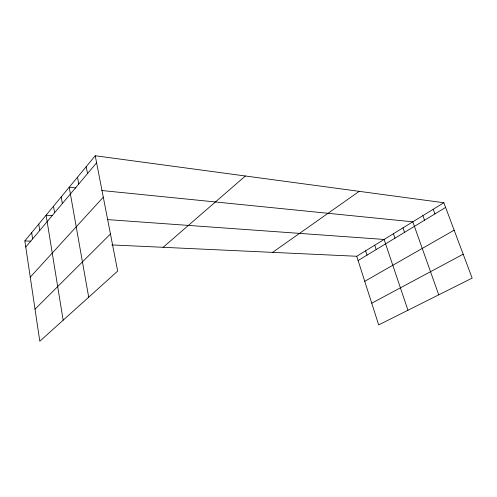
<?xml version="1.0" encoding="UTF-8"?>
<svg xmlns="http://www.w3.org/2000/svg" width="497" height="497" viewBox="0 0 497 497"><rect width="100%" height="100%" fill="white"/><g stroke="black" fill="none" stroke-linecap="round" stroke-linejoin="round"><path stroke-width="0.75" d="M95.238 155.76L117.671 271.107L39.803 341.24L24.85 240.908L95.238 155.76L443.852 202.745L472.15 278.109L378.683 324.901L356.734 256.266L111.831 244.934M25.769 247.071L96.604 162.78M30.255 277.158L103.295 197.172M35.026 309.159L110.452 233.975M163.122 247.307L245.388 176M272.58 252.37L359.207 191.339M356.734 256.266L443.852 202.745M358.101 260.546L445.61 207.423M364.748 281.321L454.152 230.179M371.744 303.195L463.173 254.203M24.85 240.908L30.845 241.188M52.079 215.63L46.103 215.201L63.15 320.211M107.408 219.599L384.106 239.448L407.962 310.24M75.923 187.922L69.213 187.245L88.696 297.2M101.668 190.513L412.802 221.824L438.739 294.833M433.222 209.274L434.931 213.909M422.879 215.63L424.537 220.221M402.986 227.85L404.558 232.347M393.425 233.727L394.953 238.175M374.744 245.201L376.192 249.562M365.624 250.805L367.028 255.129M86.205 166.688L87.509 173.602M77.538 177.174L78.781 183.989M61.212 196.924L62.349 203.546M53.514 206.236L54.602 212.759M38.747 224.091L39.748 230.434M31.671 232.658L32.628 238.908"/></g></svg>
